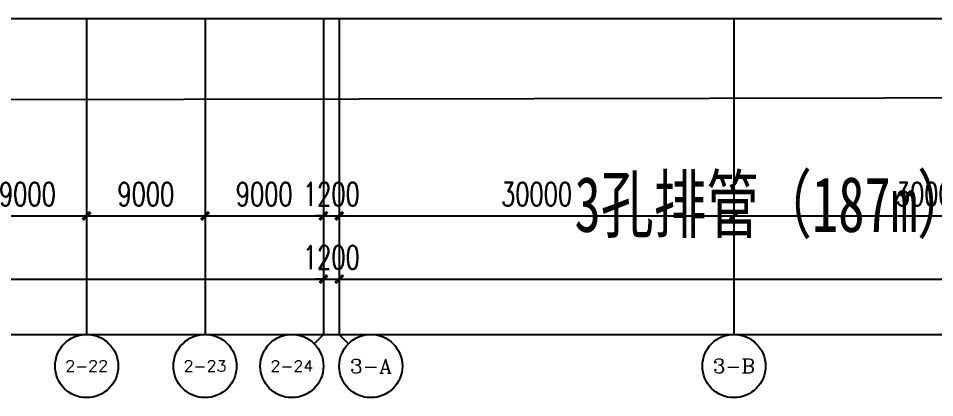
# Model space of a CAD drawing. Header units: millimetres. Extents: x 1218 to 2690, y 1163 to 1758.
# Drawn here: x 1590.6 to 1660.3, y 1307.3 to 1336.1 of the extents above; entities that cross this region are included whole.
import ezdxf
from ezdxf.enums import TextEntityAlignment as Align

# ---------------------------------------------------------------- set-up
doc = ezdxf.new("R2010")
doc.units = ezdxf.units.MM
for name, color, linetype in [('AXIS', 3, 'Continuous'), ('AXIS_TEXT', 7, 'Continuous'), ('PUB_DIM', 3, 'Continuous'), ('WALL', 9, 'Continuous'), ('文字', 7, 'Continuous'), ('电缆通道', 7, 'ByLayer')]:
    doc.layers.add(name, color=color, linetype=linetype)
doc.styles.add('_TCH_AXIS', font='COMPLEX', dxfattribs={"bigfont": 'GBCBIG'})
doc.styles.add('_TCH_DIM_T3', font='SIMPLEX', dxfattribs={"width": 0.705882, "bigfont": 'GBCBIG'})
doc.styles.add('COMPLEX', font='COMPLEX')
doc.styles.add('宋体', font='', dxfattribs={"width": 0.7, "height": 100})
doc.styles.get('宋体').set_extended_font_data('SimSun')
doc.dimstyles.new('_TCH_ARCH&&600', dxfattribs={"dimtxt": 1785, "dimasz": 600, "dimexe": 1500, "dimexo": 1800, "dimgap": 757.5, "dimtad": 1, "dimdec": 0, "dimtxsty": '_TCH_DIM_T3', "dimblk": 'ARCHTICK', "dimcen": 2.5, "dimclrt": 7, "dimazin": 2, "dimtfac": 1, "dimtdec": 0, "dimtix": 1, "dimtmove": 2, "dimatfit": 3})

# ---------------------------------------------------------------- blocks, each defined once
blk = doc.blocks.new('_ArchTick')
at = {"color": 0, "linetype": 'ByBlock', "const_width": 0.4}
blk.add_lwpolyline([(-0.5, -0.5), (0.5, 0.5)], dxfattribs=at)
blk = doc.blocks.new('*D189')
at = {"layer": 'AXIS', "color": 0, "lineweight": -2, "transparency": 16777216}
for p, q in [((199360, 1863304), (199360, 1843804)), ((406360, 1863304), (406360, 1843804)), ((199360, 1845304), (406360, 1845304))]:
    blk.add_line(p, q, dxfattribs=at)
at = {"layer": 'Defpoints', "color": 0, "transparency": 16777216}
for p in [(199360, 1865104), (406360, 1865104), (406360, 1845304)]:
    blk.add_point(p, dxfattribs=at)
at = {"layer": 'AXIS', "color": 0, "lineweight": -2, "transparency": 16777216, "xscale": 600, "yscale": 600, "zscale": 600, "rotation": 180}
blk.add_blockref('_ArchTick', (199360, 1845304), dxfattribs=at)
at = {"layer": 'AXIS', "color": 0, "lineweight": -2, "transparency": 16777216, "xscale": 600, "yscale": 600, "zscale": 600}
blk.add_blockref('_ArchTick', (406360, 1845304), dxfattribs=at)
at = {"layer": 'AXIS', "color": 7, "transparency": 16777216, "insert": (302860, 1846954), "char_height": 1785, "attachment_point": 5, "style": '_TCH_DIM_T3'}
blk.add_mtext('\\A1;207000', dxfattribs=at)
blk = doc.blocks.new('*D269')
at = {"layer": 'AXIS', "color": 0, "lineweight": -2, "transparency": 16777216}
for p, q in [((379360, 1863304), (379360, 1848604)), ((388360, 1863304), (388360, 1848604)), ((379360, 1850104), (388360, 1850104))]:
    blk.add_line(p, q, dxfattribs=at)
at = {"layer": 'Defpoints', "color": 0, "transparency": 16777216}
for p in [(379360, 1865104), (388360, 1865104), (388360, 1850104)]:
    blk.add_point(p, dxfattribs=at)
at = {"layer": 'AXIS', "color": 0, "lineweight": -2, "transparency": 16777216, "xscale": 600, "yscale": 600, "zscale": 600, "rotation": 180}
blk.add_blockref('_ArchTick', (379360, 1850104), dxfattribs=at)
at = {"layer": 'AXIS', "color": 0, "lineweight": -2, "transparency": 16777216, "xscale": 600, "yscale": 600, "zscale": 600}
blk.add_blockref('_ArchTick', (388360, 1850104), dxfattribs=at)
at = {"layer": 'AXIS', "color": 7, "transparency": 16777216, "insert": (383860, 1851754), "char_height": 1785, "attachment_point": 5, "style": '_TCH_DIM_T3'}
blk.add_mtext('\\A1;9000', dxfattribs=at)
blk = doc.blocks.new('*D270')
at = {"layer": 'AXIS', "color": 0, "lineweight": -2, "transparency": 16777216}
for p, q in [((388360, 1863304), (388360, 1848604)), ((397360, 1863304), (397360, 1848604)), ((388360, 1850104), (397360, 1850104))]:
    blk.add_line(p, q, dxfattribs=at)
at = {"layer": 'Defpoints', "color": 0, "transparency": 16777216}
for p in [(388360, 1865104), (397360, 1865104), (397360, 1850104)]:
    blk.add_point(p, dxfattribs=at)
at = {"layer": 'AXIS', "color": 0, "lineweight": -2, "transparency": 16777216, "xscale": 600, "yscale": 600, "zscale": 600, "rotation": 180}
blk.add_blockref('_ArchTick', (388360, 1850104), dxfattribs=at)
at = {"layer": 'AXIS', "color": 0, "lineweight": -2, "transparency": 16777216, "xscale": 600, "yscale": 600, "zscale": 600}
blk.add_blockref('_ArchTick', (397360, 1850104), dxfattribs=at)
at = {"layer": 'AXIS', "color": 7, "transparency": 16777216, "insert": (392860, 1851754), "char_height": 1785, "attachment_point": 5, "style": '_TCH_DIM_T3'}
blk.add_mtext('\\A1;9000', dxfattribs=at)
blk = doc.blocks.new('*D271')
at = {"layer": 'AXIS', "color": 0, "lineweight": -2, "transparency": 16777216}
for p, q in [((397360, 1863304), (397360, 1848604)), ((406360, 1863304), (406360, 1848604)), ((397360, 1850104), (406360, 1850104))]:
    blk.add_line(p, q, dxfattribs=at)
at = {"layer": 'Defpoints', "color": 0, "transparency": 16777216}
for p in [(397360, 1865104), (406360, 1865104), (406360, 1850104)]:
    blk.add_point(p, dxfattribs=at)
at = {"layer": 'AXIS', "color": 0, "lineweight": -2, "transparency": 16777216, "xscale": 600, "yscale": 600, "zscale": 600, "rotation": 180}
blk.add_blockref('_ArchTick', (397360, 1850104), dxfattribs=at)
at = {"layer": 'AXIS', "color": 0, "lineweight": -2, "transparency": 16777216, "xscale": 600, "yscale": 600, "zscale": 600}
blk.add_blockref('_ArchTick', (406360, 1850104), dxfattribs=at)
at = {"layer": 'AXIS', "color": 7, "transparency": 16777216, "insert": (401860, 1851754), "char_height": 1785, "attachment_point": 5, "style": '_TCH_DIM_T3'}
blk.add_mtext('\\A1;9000', dxfattribs=at)
blk = doc.blocks.new('*D296')
at = {"layer": 'AXIS', "color": 0, "lineweight": -2, "transparency": 16777216}
for p, q in [((407560, 1863304), (407560, 1843804)), ((527560, 1863304), (527560, 1843804)), ((407560, 1845304), (527560, 1845304))]:
    blk.add_line(p, q, dxfattribs=at)
at = {"layer": 'Defpoints', "color": 0, "transparency": 16777216}
for p in [(407560, 1865104), (527560, 1865104), (527560, 1845304)]:
    blk.add_point(p, dxfattribs=at)
at = {"layer": 'AXIS', "color": 0, "lineweight": -2, "transparency": 16777216, "xscale": 600, "yscale": 600, "zscale": 600, "rotation": 180}
blk.add_blockref('_ArchTick', (407560, 1845304), dxfattribs=at)
at = {"layer": 'AXIS', "color": 0, "lineweight": -2, "transparency": 16777216, "xscale": 600, "yscale": 600, "zscale": 600}
blk.add_blockref('_ArchTick', (527560, 1845304), dxfattribs=at)
at = {"layer": 'AXIS', "color": 7, "transparency": 16777216, "insert": (467560, 1846954), "char_height": 1785, "attachment_point": 5, "style": '_TCH_DIM_T3'}
blk.add_mtext('\\A1;120000', dxfattribs=at)
blk = doc.blocks.new('*D297')
at = {"layer": 'AXIS', "color": 0, "lineweight": -2, "transparency": 16777216}
for p, q in [((407560, 1863304), (407560, 1848604)), ((437560, 1863304), (437560, 1848604)), ((407560, 1850104), (437560, 1850104))]:
    blk.add_line(p, q, dxfattribs=at)
at = {"layer": 'Defpoints', "color": 0, "transparency": 16777216}
for p in [(407560, 1865104), (437560, 1865104), (437560, 1850104)]:
    blk.add_point(p, dxfattribs=at)
at = {"layer": 'AXIS', "color": 0, "lineweight": -2, "transparency": 16777216, "xscale": 600, "yscale": 600, "zscale": 600, "rotation": 180}
blk.add_blockref('_ArchTick', (407560, 1850104), dxfattribs=at)
at = {"layer": 'AXIS', "color": 0, "lineweight": -2, "transparency": 16777216, "xscale": 600, "yscale": 600, "zscale": 600}
blk.add_blockref('_ArchTick', (437560, 1850104), dxfattribs=at)
at = {"layer": 'AXIS', "color": 7, "transparency": 16777216, "insert": (422560, 1851754), "char_height": 1785, "attachment_point": 5, "style": '_TCH_DIM_T3'}
blk.add_mtext('\\A1;30000', dxfattribs=at)
blk = doc.blocks.new('*D298')
at = {"layer": 'AXIS', "color": 0, "lineweight": -2, "transparency": 16777216}
for p, q in [((437560, 1863304), (437560, 1848604)), ((467560, 1863304), (467560, 1848604)), ((437560, 1850104), (467560, 1850104))]:
    blk.add_line(p, q, dxfattribs=at)
at = {"layer": 'Defpoints', "color": 0, "transparency": 16777216}
for p in [(437560, 1865104), (467560, 1865104), (467560, 1850104)]:
    blk.add_point(p, dxfattribs=at)
at = {"layer": 'AXIS', "color": 0, "lineweight": -2, "transparency": 16777216, "xscale": 600, "yscale": 600, "zscale": 600, "rotation": 180}
blk.add_blockref('_ArchTick', (437560, 1850104), dxfattribs=at)
at = {"layer": 'AXIS', "color": 0, "lineweight": -2, "transparency": 16777216, "xscale": 600, "yscale": 600, "zscale": 600}
blk.add_blockref('_ArchTick', (467560, 1850104), dxfattribs=at)
at = {"layer": 'AXIS', "color": 7, "transparency": 16777216, "insert": (452560, 1851754), "char_height": 1785, "attachment_point": 5, "style": '_TCH_DIM_T3'}
blk.add_mtext('\\A1;30000', dxfattribs=at)
blk = doc.blocks.new('*D144')
at = {"layer": 'Defpoints', "color": 0, "transparency": 16777216}
for p in [(406360, 1865104), (407560, 1865104), (407560, 1850104)]:
    blk.add_point(p, dxfattribs=at)
at = {"layer": 'PUB_DIM', "color": 0, "lineweight": -2, "transparency": 16777216}
for p, q in [((406360, 1863304), (406360, 1848604)), ((407560, 1863304), (407560, 1848604)), ((406360, 1850104), (405760, 1850104)), ((406360, 1850104), (407560, 1850104)), ((407560, 1850104), (408160, 1850104))]:
    blk.add_line(p, q, dxfattribs=at)
at = {"layer": 'PUB_DIM', "color": 0, "lineweight": -2, "transparency": 16777216, "xscale": 600, "yscale": 600, "zscale": 600}
blk.add_blockref('_ArchTick', (406360, 1850104), dxfattribs=at)
at = {"layer": 'PUB_DIM', "color": 0, "lineweight": -2, "transparency": 16777216, "xscale": 600, "yscale": 600, "zscale": 600, "rotation": 180}
blk.add_blockref('_ArchTick', (407560, 1850104), dxfattribs=at)
at = {"layer": 'PUB_DIM', "color": 7, "transparency": 16777216, "insert": (406960, 1851754), "char_height": 1785, "attachment_point": 5, "style": '_TCH_DIM_T3'}
blk.add_mtext('\\A1;1200', dxfattribs=at)
blk = doc.blocks.new('*D145')
at = {"layer": 'Defpoints', "color": 0, "transparency": 16777216}
for p in [(406360, 1865104), (407560, 1865104), (407560, 1845304)]:
    blk.add_point(p, dxfattribs=at)
at = {"layer": 'PUB_DIM', "color": 0, "lineweight": -2, "transparency": 16777216}
for p, q in [((406360, 1863304), (406360, 1843804)), ((407560, 1863304), (407560, 1843804)), ((406360, 1845304), (405760, 1845304)), ((406360, 1845304), (407560, 1845304)), ((407560, 1845304), (408160, 1845304))]:
    blk.add_line(p, q, dxfattribs=at)
at = {"layer": 'PUB_DIM', "color": 0, "lineweight": -2, "transparency": 16777216, "xscale": 600, "yscale": 600, "zscale": 600}
blk.add_blockref('_ArchTick', (406360, 1845304), dxfattribs=at)
at = {"layer": 'PUB_DIM', "color": 0, "lineweight": -2, "transparency": 16777216, "xscale": 600, "yscale": 600, "zscale": 600, "rotation": 180}
blk.add_blockref('_ArchTick', (407560, 1845304), dxfattribs=at)
at = {"layer": 'PUB_DIM', "color": 7, "transparency": 16777216, "insert": (406960, 1846954), "char_height": 1785, "attachment_point": 5, "style": '_TCH_DIM_T3'}
blk.add_mtext('\\A1;1200', dxfattribs=at)
blk = doc.blocks.new('*D152')
at = {"layer": 'Defpoints', "color": 0, "transparency": 16777216}
for p in [(78160, 1865104), (1243360, 1865104), (1243360, 1841104)]:
    blk.add_point(p, dxfattribs=at)
at = {"layer": 'PUB_DIM', "color": 0, "lineweight": -2, "transparency": 16777216}
for p, q in [((78160, 1863304), (78160, 1839604)), ((1243360, 1863304), (1243360, 1839604)), ((78160, 1841104), (1243360, 1841104))]:
    blk.add_line(p, q, dxfattribs=at)
at = {"layer": 'PUB_DIM', "color": 0, "lineweight": -2, "transparency": 16777216, "xscale": 600, "yscale": 600, "zscale": 600, "rotation": 180}
blk.add_blockref('_ArchTick', (78160, 1841104), dxfattribs=at)
at = {"layer": 'PUB_DIM', "color": 0, "lineweight": -2, "transparency": 16777216, "xscale": 600, "yscale": 600, "zscale": 600}
blk.add_blockref('_ArchTick', (1243360, 1841104), dxfattribs=at)
at = {"layer": 'PUB_DIM', "color": 7, "transparency": 16777216, "insert": (660760, 1842754), "char_height": 1785, "attachment_point": 5, "style": '_TCH_DIM_T3'}
blk.add_mtext('\\A1;1165200', dxfattribs=at)
blk = doc.blocks.new('_AXISO')
blk.add_circle((0, 0), 0.5)
at = {"layer": 'AXIS_TEXT', "style": 'COMPLEX', "width": 1.041667}
blk.add_attdef('A', text='', height=0.56, dxfattribs=at).set_placement((-0.25, -0.28), (0.25, -0.28), align=Align.FIT)
blk = doc.blocks.new('*D198')
at = {"layer": 'AXIS', "color": 0, "lineweight": -2, "transparency": 16777216}
for p, q in [((199360, 1863304), (199360, 1843804)), ((406360, 1863304), (406360, 1843804)), ((199360, 1845304), (406360, 1845304))]:
    blk.add_line(p, q, dxfattribs=at)
at = {"layer": 'Defpoints', "color": 0, "transparency": 16777216}
for p in [(199360, 1865104), (406360, 1865104), (406360, 1845304)]:
    blk.add_point(p, dxfattribs=at)
at = {"layer": 'AXIS', "color": 0, "lineweight": -2, "transparency": 16777216, "xscale": 600, "yscale": 600, "zscale": 600, "rotation": 180}
blk.add_blockref('_ArchTick', (199360, 1845304), dxfattribs=at)
at = {"layer": 'AXIS', "color": 0, "lineweight": -2, "transparency": 16777216, "xscale": 600, "yscale": 600, "zscale": 600}
blk.add_blockref('_ArchTick', (406360, 1845304), dxfattribs=at)
at = {"layer": 'AXIS', "color": 7, "transparency": 16777216, "insert": (302860, 1846954), "char_height": 1785, "attachment_point": 5, "style": '_TCH_DIM_T3'}
blk.add_mtext('\\A1;207000', dxfattribs=at)
blk = doc.blocks.new('*D219')
at = {"layer": 'AXIS', "color": 0, "lineweight": -2, "transparency": 16777216}
for p, q in [((379360, 1863304), (379360, 1848604)), ((388360, 1863304), (388360, 1848604)), ((379360, 1850104), (388360, 1850104))]:
    blk.add_line(p, q, dxfattribs=at)
at = {"layer": 'Defpoints', "color": 0, "transparency": 16777216}
for p in [(379360, 1865104), (388360, 1865104), (388360, 1850104)]:
    blk.add_point(p, dxfattribs=at)
at = {"layer": 'AXIS', "color": 0, "lineweight": -2, "transparency": 16777216, "xscale": 600, "yscale": 600, "zscale": 600, "rotation": 180}
blk.add_blockref('_ArchTick', (379360, 1850104), dxfattribs=at)
at = {"layer": 'AXIS', "color": 0, "lineweight": -2, "transparency": 16777216, "xscale": 600, "yscale": 600, "zscale": 600}
blk.add_blockref('_ArchTick', (388360, 1850104), dxfattribs=at)
at = {"layer": 'AXIS', "color": 7, "transparency": 16777216, "insert": (383860, 1851754), "char_height": 1785, "attachment_point": 5, "style": '_TCH_DIM_T3'}
blk.add_mtext('\\A1;9000', dxfattribs=at)
blk = doc.blocks.new('*D220')
at = {"layer": 'AXIS', "color": 0, "lineweight": -2, "transparency": 16777216}
for p, q in [((388360, 1863304), (388360, 1848604)), ((397360, 1863304), (397360, 1848604)), ((388360, 1850104), (397360, 1850104))]:
    blk.add_line(p, q, dxfattribs=at)
at = {"layer": 'Defpoints', "color": 0, "transparency": 16777216}
for p in [(388360, 1865104), (397360, 1865104), (397360, 1850104)]:
    blk.add_point(p, dxfattribs=at)
at = {"layer": 'AXIS', "color": 0, "lineweight": -2, "transparency": 16777216, "xscale": 600, "yscale": 600, "zscale": 600, "rotation": 180}
blk.add_blockref('_ArchTick', (388360, 1850104), dxfattribs=at)
at = {"layer": 'AXIS', "color": 0, "lineweight": -2, "transparency": 16777216, "xscale": 600, "yscale": 600, "zscale": 600}
blk.add_blockref('_ArchTick', (397360, 1850104), dxfattribs=at)
at = {"layer": 'AXIS', "color": 7, "transparency": 16777216, "insert": (392860, 1851754), "char_height": 1785, "attachment_point": 5, "style": '_TCH_DIM_T3'}
blk.add_mtext('\\A1;9000', dxfattribs=at)
blk = doc.blocks.new('*D221')
at = {"layer": 'AXIS', "color": 0, "lineweight": -2, "transparency": 16777216}
for p, q in [((397360, 1863304), (397360, 1848604)), ((406360, 1863304), (406360, 1848604)), ((397360, 1850104), (406360, 1850104))]:
    blk.add_line(p, q, dxfattribs=at)
at = {"layer": 'Defpoints', "color": 0, "transparency": 16777216}
for p in [(397360, 1865104), (406360, 1865104), (406360, 1850104)]:
    blk.add_point(p, dxfattribs=at)
at = {"layer": 'AXIS', "color": 0, "lineweight": -2, "transparency": 16777216, "xscale": 600, "yscale": 600, "zscale": 600, "rotation": 180}
blk.add_blockref('_ArchTick', (397360, 1850104), dxfattribs=at)
at = {"layer": 'AXIS', "color": 0, "lineweight": -2, "transparency": 16777216, "xscale": 600, "yscale": 600, "zscale": 600}
blk.add_blockref('_ArchTick', (406360, 1850104), dxfattribs=at)
at = {"layer": 'AXIS', "color": 7, "transparency": 16777216, "insert": (401860, 1851754), "char_height": 1785, "attachment_point": 5, "style": '_TCH_DIM_T3'}
blk.add_mtext('\\A1;9000', dxfattribs=at)
blk = doc.blocks.new('*D246')
at = {"layer": 'AXIS', "color": 0, "lineweight": -2, "transparency": 16777216}
for p, q in [((407560, 1863304), (407560, 1843804)), ((527560, 1863304), (527560, 1843804)), ((407560, 1845304), (527560, 1845304))]:
    blk.add_line(p, q, dxfattribs=at)
at = {"layer": 'Defpoints', "color": 0, "transparency": 16777216}
for p in [(407560, 1865104), (527560, 1865104), (527560, 1845304)]:
    blk.add_point(p, dxfattribs=at)
at = {"layer": 'AXIS', "color": 0, "lineweight": -2, "transparency": 16777216, "xscale": 600, "yscale": 600, "zscale": 600, "rotation": 180}
blk.add_blockref('_ArchTick', (407560, 1845304), dxfattribs=at)
at = {"layer": 'AXIS', "color": 0, "lineweight": -2, "transparency": 16777216, "xscale": 600, "yscale": 600, "zscale": 600}
blk.add_blockref('_ArchTick', (527560, 1845304), dxfattribs=at)
at = {"layer": 'AXIS', "color": 7, "transparency": 16777216, "insert": (467560, 1846954), "char_height": 1785, "attachment_point": 5, "style": '_TCH_DIM_T3'}
blk.add_mtext('\\A1;120000', dxfattribs=at)
blk = doc.blocks.new('*D247')
at = {"layer": 'AXIS', "color": 0, "lineweight": -2, "transparency": 16777216}
for p, q in [((407560, 1863304), (407560, 1848604)), ((437560, 1863304), (437560, 1848604)), ((407560, 1850104), (437560, 1850104))]:
    blk.add_line(p, q, dxfattribs=at)
at = {"layer": 'Defpoints', "color": 0, "transparency": 16777216}
for p in [(407560, 1865104), (437560, 1865104), (437560, 1850104)]:
    blk.add_point(p, dxfattribs=at)
at = {"layer": 'AXIS', "color": 0, "lineweight": -2, "transparency": 16777216, "xscale": 600, "yscale": 600, "zscale": 600, "rotation": 180}
blk.add_blockref('_ArchTick', (407560, 1850104), dxfattribs=at)
at = {"layer": 'AXIS', "color": 0, "lineweight": -2, "transparency": 16777216, "xscale": 600, "yscale": 600, "zscale": 600}
blk.add_blockref('_ArchTick', (437560, 1850104), dxfattribs=at)
at = {"layer": 'AXIS', "color": 7, "transparency": 16777216, "insert": (422560, 1851754), "char_height": 1785, "attachment_point": 5, "style": '_TCH_DIM_T3'}
blk.add_mtext('\\A1;30000', dxfattribs=at)
blk = doc.blocks.new('*D248')
at = {"layer": 'AXIS', "color": 0, "lineweight": -2, "transparency": 16777216}
for p, q in [((437560, 1863304), (437560, 1848604)), ((467560, 1863304), (467560, 1848604)), ((437560, 1850104), (467560, 1850104))]:
    blk.add_line(p, q, dxfattribs=at)
at = {"layer": 'Defpoints', "color": 0, "transparency": 16777216}
for p in [(437560, 1865104), (467560, 1865104), (467560, 1850104)]:
    blk.add_point(p, dxfattribs=at)
at = {"layer": 'AXIS', "color": 0, "lineweight": -2, "transparency": 16777216, "xscale": 600, "yscale": 600, "zscale": 600, "rotation": 180}
blk.add_blockref('_ArchTick', (437560, 1850104), dxfattribs=at)
at = {"layer": 'AXIS', "color": 0, "lineweight": -2, "transparency": 16777216, "xscale": 600, "yscale": 600, "zscale": 600}
blk.add_blockref('_ArchTick', (467560, 1850104), dxfattribs=at)
at = {"layer": 'AXIS', "color": 7, "transparency": 16777216, "insert": (452560, 1851754), "char_height": 1785, "attachment_point": 5, "style": '_TCH_DIM_T3'}
blk.add_mtext('\\A1;30000', dxfattribs=at)
blk = doc.blocks.new('*D561')
at = {"layer": 'Defpoints', "color": 0, "transparency": 16777216}
for p in [(406360, 1865104), (407560, 1865104), (407560, 1850104)]:
    blk.add_point(p, dxfattribs=at)
at = {"layer": 'PUB_DIM', "color": 0, "lineweight": -2, "transparency": 16777216}
for p, q in [((406360, 1863304), (406360, 1848604)), ((407560, 1863304), (407560, 1848604)), ((406360, 1850104), (405760, 1850104)), ((406360, 1850104), (407560, 1850104)), ((407560, 1850104), (408160, 1850104))]:
    blk.add_line(p, q, dxfattribs=at)
at = {"layer": 'PUB_DIM', "color": 0, "lineweight": -2, "transparency": 16777216, "xscale": 600, "yscale": 600, "zscale": 600}
blk.add_blockref('_ArchTick', (406360, 1850104), dxfattribs=at)
at = {"layer": 'PUB_DIM', "color": 0, "lineweight": -2, "transparency": 16777216, "xscale": 600, "yscale": 600, "zscale": 600, "rotation": 180}
blk.add_blockref('_ArchTick', (407560, 1850104), dxfattribs=at)
at = {"layer": 'PUB_DIM', "color": 7, "transparency": 16777216, "insert": (406960, 1851754), "char_height": 1785, "attachment_point": 5, "style": '_TCH_DIM_T3'}
blk.add_mtext('\\A1;1200', dxfattribs=at)
blk = doc.blocks.new('*D562')
at = {"layer": 'Defpoints', "color": 0, "transparency": 16777216}
for p in [(406360, 1865104), (407560, 1865104), (407560, 1845304)]:
    blk.add_point(p, dxfattribs=at)
at = {"layer": 'PUB_DIM', "color": 0, "lineweight": -2, "transparency": 16777216}
for p, q in [((406360, 1863304), (406360, 1843804)), ((407560, 1863304), (407560, 1843804)), ((406360, 1845304), (405760, 1845304)), ((406360, 1845304), (407560, 1845304)), ((407560, 1845304), (408160, 1845304))]:
    blk.add_line(p, q, dxfattribs=at)
at = {"layer": 'PUB_DIM', "color": 0, "lineweight": -2, "transparency": 16777216, "xscale": 600, "yscale": 600, "zscale": 600}
blk.add_blockref('_ArchTick', (406360, 1845304), dxfattribs=at)
at = {"layer": 'PUB_DIM', "color": 0, "lineweight": -2, "transparency": 16777216, "xscale": 600, "yscale": 600, "zscale": 600, "rotation": 180}
blk.add_blockref('_ArchTick', (407560, 1845304), dxfattribs=at)
at = {"layer": 'PUB_DIM', "color": 7, "transparency": 16777216, "insert": (406960, 1846954), "char_height": 1785, "attachment_point": 5, "style": '_TCH_DIM_T3'}
blk.add_mtext('\\A1;1200', dxfattribs=at)
blk = doc.blocks.new('*D569')
at = {"layer": 'Defpoints', "color": 0, "transparency": 16777216}
for p in [(78160, 1865104), (1243360, 1865104), (1243360, 1841104)]:
    blk.add_point(p, dxfattribs=at)
at = {"layer": 'PUB_DIM', "color": 0, "lineweight": -2, "transparency": 16777216}
for p, q in [((78160, 1863304), (78160, 1839604)), ((1243360, 1863304), (1243360, 1839604)), ((78160, 1841104), (1243360, 1841104))]:
    blk.add_line(p, q, dxfattribs=at)
at = {"layer": 'PUB_DIM', "color": 0, "lineweight": -2, "transparency": 16777216, "xscale": 600, "yscale": 600, "zscale": 600, "rotation": 180}
blk.add_blockref('_ArchTick', (78160, 1841104), dxfattribs=at)
at = {"layer": 'PUB_DIM', "color": 0, "lineweight": -2, "transparency": 16777216, "xscale": 600, "yscale": 600, "zscale": 600}
blk.add_blockref('_ArchTick', (1243360, 1841104), dxfattribs=at)
at = {"layer": 'PUB_DIM', "color": 7, "transparency": 16777216, "insert": (660760, 1842754), "char_height": 1785, "attachment_point": 5, "style": '_TCH_DIM_T3'}
blk.add_mtext('\\A1;1165200', dxfattribs=at)
blk = doc.blocks.new('DT1')
at = {"layer": 'AXIS', "color": 252, "true_color": 0x939598}
for p, q in [((388359.9, 1865103.7), (388359.9, 1841103.7)), ((397359.9, 1865103.7), (397359.9, 1841103.7)), ((406359.9, 1865103.7), (406359.9, 1841103.7)), ((407559.9, 1865103.7), (407559.9, 1841103.7)), ((437559.9, 1865103.7), (437559.9, 1841103.7)), ((405656.9, 1840400.8), (406359.9, 1841103.7)), ((408262.8, 1840400.8), (407559.9, 1841103.7))]:
    blk.add_line(p, q, dxfattribs=at)
at = {"layer": 'WALL'}
blk.add_line((77859.9, 1865103.7), (1243659.9, 1865103.7), dxfattribs=at)
at = {"layer": 'AXIS', "color": 252, "true_color": 0x939598}
ref = blk.add_blockref('_AXISO', (388359.9, 1838703.7), dxfattribs=dict(at, xscale=4800, yscale=4800, zscale=4800))
ref.add_attrib('A', '2-22', dxfattribs={"layer": 'AXIS_TEXT', "height": 853.1, "style": '_TCH_AXIS'}).set_placement((386734.9, 1838277.2), (389984.8, 1838277.2), align=Align.FIT)
ref = blk.add_blockref('_AXISO', (397359.9, 1838703.7), dxfattribs=dict(at, xscale=4800, yscale=4800, zscale=4800))
ref.add_attrib('A', '2-23', dxfattribs={"layer": 'AXIS_TEXT', "height": 853.1, "style": '_TCH_AXIS'}).set_placement((395734.9, 1838277.2), (398984.8, 1838277.2), align=Align.FIT)
ref = blk.add_blockref('_AXISO', (403959.9, 1838703.7), dxfattribs=dict(at, xscale=4800, yscale=4800, zscale=4800))
ref.add_attrib('A', '2-24', dxfattribs={"layer": 'AXIS_TEXT', "height": 833.59, "style": '_TCH_AXIS'}).set_placement((402332.4, 1838286.9), (405587.3, 1838286.9), align=Align.FIT)
ref = blk.add_blockref('_AXISO', (409959.9, 1838703.7), dxfattribs=dict(at, xscale=4800, yscale=4800, zscale=4800))
ref.add_attrib('A', '3-A', dxfattribs={"layer": 'AXIS_TEXT', "height": 1062.53, "style": '_TCH_AXIS'}).set_placement((408366.1, 1838172.4), (411553.7, 1838172.4), align=Align.FIT)
ref = blk.add_blockref('_AXISO', (437559.9, 1838703.7), dxfattribs=dict(at, xscale=4800, yscale=4800, zscale=4800))
ref.add_attrib('A', '3-B', dxfattribs={"layer": 'AXIS_TEXT', "height": 1077.91, "style": '_TCH_AXIS'}).set_placement((435968.7, 1838164.8), (439151.1, 1838164.8), align=Align.FIT)
for p1, p2, distance, picture, middle in [((199359.9, 1865103.7), (406359.9, 1865103.7), -19800, '*D189', (302859.9, 1846953.7)), ((199359.9, 1865103.7), (406359.9, 1865103.7), -19800, '*D198', (302859.9, 1846953.7)), ((379359.9, 1865103.7), (388359.9, 1865103.7), -15000, '*D269', (383859.9, 1851753.7)), ((379359.9, 1865103.7), (388359.9, 1865103.7), -15000, '*D219', (383859.9, 1851753.7)), ((388359.9, 1865103.7), (397359.9, 1865103.7), -15000, '*D270', (392859.9, 1851753.7)), ((388359.9, 1865103.7), (397359.9, 1865103.7), -15000, '*D220', (392859.9, 1851753.7)), ((397359.9, 1865103.7), (406359.9, 1865103.7), -15000, '*D271', (401859.9, 1851753.7)), ((397359.9, 1865103.7), (406359.9, 1865103.7), -15000, '*D221', (401859.9, 1851753.7)), ((407559.9, 1865103.7), (527559.9, 1865103.7), -19800, '*D296', (467559.9, 1846953.7)), ((407559.9, 1865103.7), (437559.9, 1865103.7), -15000, '*D297', (422559.9, 1851753.7)), ((407559.9, 1865103.7), (527559.9, 1865103.7), -19800, '*D246', (467559.9, 1846953.7)), ((407559.9, 1865103.7), (437559.9, 1865103.7), -15000, '*D247', (422559.9, 1851753.7)), ((437559.9, 1865103.7), (467559.9, 1865103.7), -15000, '*D298', (452559.9, 1851753.7)), ((437559.9, 1865103.7), (467559.9, 1865103.7), -15000, '*D248', (452559.9, 1851753.7))]:
    dim = blk.add_aligned_dim(p1=p1, p2=p2, distance=distance, dimstyle='_TCH_ARCH&&600', dxfattribs=at)
    dim.commit()
    dim.dimension.update_dxf_attribs({"geometry": picture, "text_midpoint": middle})
at = {"layer": 'PUB_DIM', "color": 252, "true_color": 0x939598}
for p1, p2, distance, picture, middle in [((78159.9, 1865103.7), (1243359.9, 1865103.7), -24000, '*D152', (660759.9, 1842753.7)), ((78159.9, 1865103.7), (1243359.9, 1865103.7), -24000, '*D569', (660759.9, 1842753.7)), ((406359.9, 1865103.7), (407559.9, 1865103.7), -15000, '*D144', (406959.9, 1851753.7)), ((406359.9, 1865103.7), (407559.9, 1865103.7), -19800, '*D145', (406959.9, 1846953.7)), ((406359.9, 1865103.7), (407559.9, 1865103.7), -15000, '*D561', (406959.9, 1851753.7)), ((406359.9, 1865103.7), (407559.9, 1865103.7), -19800, '*D562', (406959.9, 1846953.7))]:
    dim = blk.add_aligned_dim(p1=p1, p2=p2, distance=distance, dimstyle='_TCH_ARCH&&600', dxfattribs=at)
    dim.commit()
    dim.dimension.update_dxf_attribs({"geometry": picture, "text_midpoint": middle})

msp = doc.modelspace()

# ---------------------------------------------------------------- linework, layer by layer
at = {"layer": '电缆通道', "color": 6}
msp.add_polyline3d([(1549.949, 1329.924, 0.01), (1736.306, 1330.257, 0.01)], dxfattribs=at)

# ---------------------------------------------------------------- block references
at = {"xscale": 0.001, "yscale": 0.001, "zscale": 0.001}
msp.add_blockref('DT1', (1207.461, -528.954, 12.3), dxfattribs=at)

# ---------------------------------------------------------------- texts
at = {"layer": '文字', "style": '宋体', "width": 0.7}
msp.add_text('3孔排管（187m）', height=4.2, dxfattribs=at).set_placement((1632.904, 1322.034, 12.3), align=Align.MIDDLE_LEFT)

doc.saveas('drawing.dxf')
